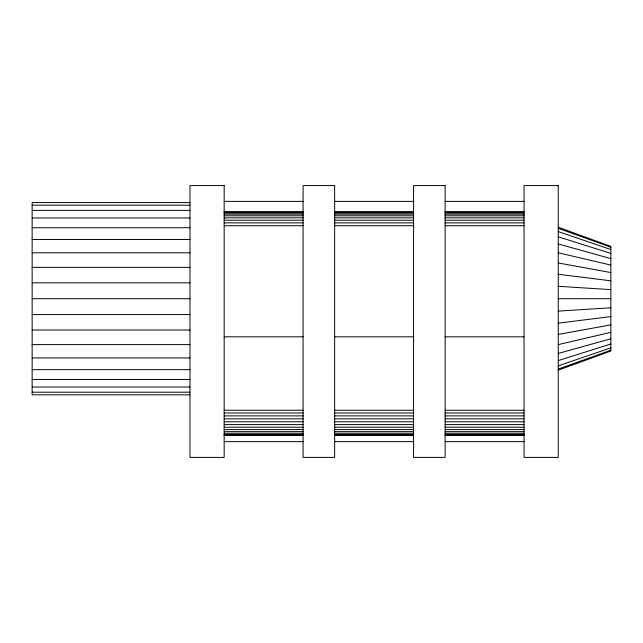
<?xml version="1.0" encoding="UTF-8"?>
<svg xmlns="http://www.w3.org/2000/svg" width="643" height="643" viewBox="0 0 643 643"><rect width="100%" height="100%" fill="white"/><g stroke="black" fill="none" stroke-linecap="round" stroke-linejoin="round"><path stroke-width="0.96" d="M558.245 370.167L610.85 351.014L610.85 246.39L558.245 227.244M558.245 369.074L610.85 350.218M558.245 365.851L610.85 347.863M558.245 360.586L610.85 344.005M558.245 353.441L610.85 338.773M558.245 344.64L610.85 332.327M558.245 334.432L610.85 324.86M558.245 323.148L610.85 316.597M558.245 311.116L610.85 307.788M224.174 201.38L303.086 201.38M334.649 201.38L413.57 201.38M445.133 201.38L524.045 201.38M189.974 202.585L32.15 202.585L32.15 394.826L189.974 394.826M32.15 205.205L189.974 205.205M32.15 210.374L189.974 210.374M224.174 211.901L303.086 211.901M334.649 211.901L413.57 211.901M445.133 211.901L524.045 211.901M224.174 212.15L303.086 212.15M334.649 212.15L413.57 212.15M445.133 212.15L524.045 212.15M224.174 212.897L303.086 212.897M334.649 212.897L413.57 212.897M445.133 212.897L524.045 212.897M224.174 214.119L303.086 214.119M334.649 214.119L413.57 214.119M445.133 214.119L524.045 214.119M224.174 215.783L303.086 215.783M334.649 215.783L413.57 215.783M445.133 215.783L524.045 215.783M224.174 217.832L303.086 217.832M334.649 217.832L413.57 217.832M445.133 217.832L524.045 217.832M32.15 217.961L189.974 217.961M224.174 220.219L303.086 220.219M334.649 220.219L413.57 220.219M445.133 220.219L524.045 220.219M224.174 222.872L303.086 222.872M334.649 222.872L413.57 222.872M445.133 222.872L524.045 222.872M224.174 225.709L303.086 225.709M334.649 225.709L413.57 225.709M445.133 225.709L524.045 225.709M32.15 227.743L189.974 227.743M32.15 239.461L189.974 239.461M32.15 252.795L189.974 252.795M32.15 267.384L189.974 267.384M32.15 282.832L189.974 282.832M32.15 298.706L189.974 298.706M558.245 298.706L610.85 298.706M32.15 314.58L189.974 314.58M32.15 330.02L189.974 330.02M224.174 336.819L303.086 336.819M334.649 336.819L413.57 336.819M445.133 336.819L524.045 336.819M32.15 344.608L189.974 344.608M32.15 357.942L189.974 357.942M32.15 369.661L189.974 369.661M32.15 379.45L189.974 379.45M32.15 387.03L189.974 387.03M32.15 392.198L189.974 392.198M224.174 410.234L303.086 410.234M334.649 410.234L413.57 410.234M445.133 410.234L524.045 410.234M224.174 412.991L303.086 412.991M334.649 412.991L413.57 412.991M445.133 412.991L524.045 412.991M224.174 415.884L303.086 415.884M334.649 415.884L413.57 415.884M445.133 415.884L524.045 415.884M224.174 418.842L303.086 418.842M334.649 418.842L413.57 418.842M445.133 418.842L524.045 418.842M224.174 421.776L303.086 421.776M334.649 421.776L413.57 421.776M445.133 421.776L524.045 421.776M224.174 424.597L303.086 424.597M334.649 424.597L413.57 424.597M445.133 424.597L524.045 424.597M224.174 427.225L303.086 427.225M334.649 427.225L413.57 427.225M445.133 427.225L524.045 427.225M224.174 429.596L303.086 429.596M334.649 429.596L413.57 429.596M445.133 429.596L524.045 429.596M224.174 431.638L303.086 431.638M334.649 431.638L413.57 431.638M445.133 431.638L524.045 431.638M224.174 433.286L303.086 433.286M334.649 433.286L413.57 433.286M445.133 433.286L524.045 433.286M224.174 434.499L303.086 434.499M334.649 434.499L413.57 434.499M445.133 434.499L524.045 434.499M224.174 435.239L303.086 435.239M334.649 435.239L413.57 435.239M445.133 435.239L524.045 435.239M224.174 435.488L303.086 435.488M334.649 435.488L413.57 435.488M445.133 435.488L524.045 435.488M224.174 441.62L303.086 441.62M334.649 441.62L413.57 441.62M445.133 441.62L524.045 441.62M558.245 286.296L610.85 289.615M558.245 274.264L610.85 280.814M558.245 262.971L610.85 272.544M558.245 252.771L610.85 265.077M558.245 243.962L610.85 258.631M558.245 236.817L610.85 253.398M558.245 231.552L610.85 249.548M558.245 228.329L610.85 247.185M224.174 185.594L189.974 185.594L189.974 457.406L224.174 457.406L224.174 185.594M334.649 185.594L303.086 185.594L303.086 457.406L334.649 457.406L334.649 185.594M445.133 185.594L413.57 185.594L413.57 457.406L445.133 457.406L445.133 185.594M558.245 185.594L524.045 185.594L524.045 457.406L558.245 457.406L558.245 185.594"/></g></svg>
